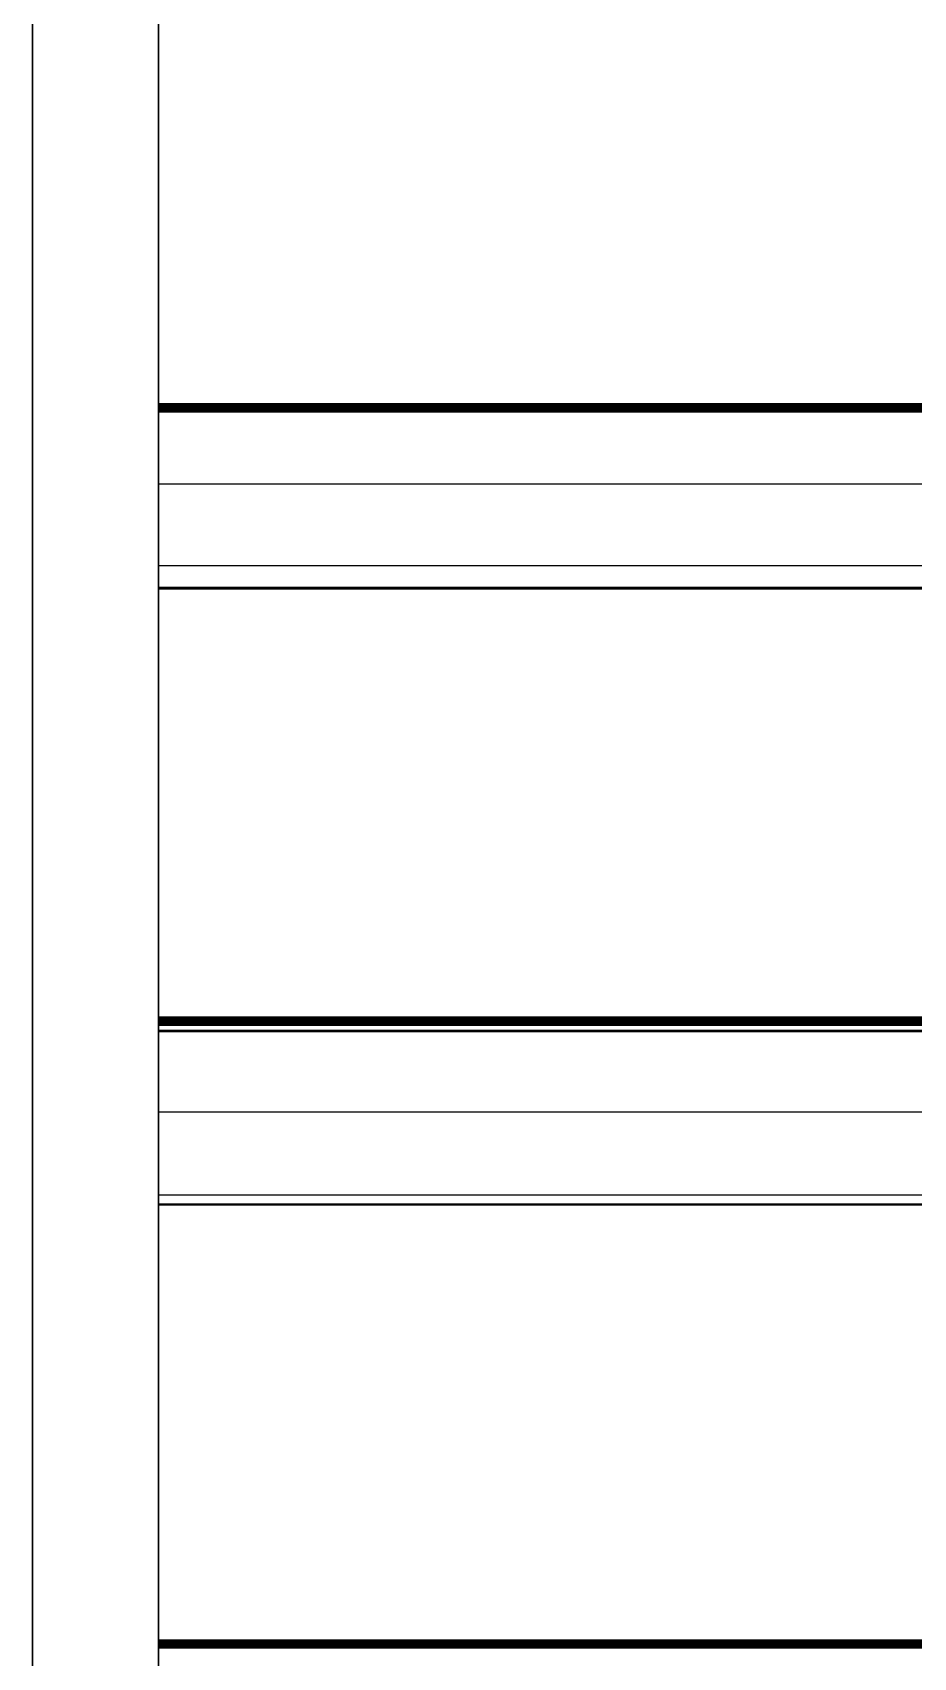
# Model space of a CAD drawing. Header units: millimetres. Extents: x -85 to 1059, y -155 to 155.
# Drawn here: x 1000 to 1003.5, y 92.33 to 98.78 of the extents above; entities that cross this region are included whole.
import ezdxf

# ---------------------------------------------------------------- set-up
doc = ezdxf.new("R2010")
doc.units = ezdxf.units.MM
doc.header["$MEASUREMENT"] = 0
doc.layers.add('Default', color=7, linetype='Continuous', true_color=0x000000)

msp = doc.modelspace()

# ---------------------------------------------------------------- linework, layer by layer
at = {"layer": 'Default'}
for points, knots in [([(1000, 0, -154), (1000, -154, -154), (1000, -154), (1000, -154, 154), (1000, 0, 154), (1000, 154, 154), (1000, 154), (1000, 154, -154), (1000, 0, -154)], [0, 0, 0, 241.902634, 241.902634, 483.805269, 483.805269, 725.707903, 725.707903, 967.610537, 967.610537, 967.610537]), ([(1000, 0, -150), (1000, -150, -150), (1000, -150), (1000, -150, 150), (1000, 0, 150), (1000, 150, 150), (1000, 150), (1000, 150, -150), (1000, 0, -150)], [0, 0, 0, 235.619449, 235.619449, 471.238898, 471.238898, 706.858347, 706.858347, 942.477796, 942.477796, 942.477796])]:
    msp.add_rational_spline(points, [1, 0.707106781187, 1, 0.707106781187, 1, 0.707106781187, 1, 0.707106781187, 1], degree=2, knots=knots, dxfattribs=at)
for points, degree, knots in [([(1000.5, 0.0018, 150.0005), (1000.5, 82.8446, 150.0005), (1000.5, 150.0018, 82.8432), (1000.5, 150.0018, 0.0004), (1000.5, 150.0018, -82.8427), (1000.5, 82.8446, -150), (1000.5, 0.0018, -150), (1000.5, -82.8411, -150), (1000.5, -149.9983, -82.8427), (1000.5, -149.9983, 0.0004), (1000.5, -149.9983, 82.8432), (1000.5, -82.8411, 150.0005), (1000.5, 0.0018, 150.0005)], 3, [-5, -5, -5, -5, -4, -4, -4, -3, -3, -3, -2, -2, -2, -1, -1, -1, -1]), ([(1000.5, 0.3488, 139.7504), (1000.5, -76.9709, 139.7504), (1000.5, -139.6511, 77.0702), (1000.5, -139.6511, -0.2498), (1000.5, -139.6511, -77.5699), (1000.5, -76.9709, -140.2497), (1000.5, 0.3488, -140.2497), (1000.5, 77.6689, -140.2497), (1000.5, 140.349, -77.5699), (1000.5, 140.349, -0.2498), (1000.5, 140.349, 77.0702), (1000.5, 77.6689, 139.7504), (1000.5, 0.3488, 139.7504)], 3, [20636, 20636, 20636, 20636, 20637, 20637, 20637, 20638, 20638, 20638, 20639, 20639, 20639, 20640, 20640, 20640, 20640]), ([(1000.5, 0.0018, 140.0004), (1000.5, -77.318, 140.0004), (1000.5, -139.9981, 77.3202), (1000.5, -139.9981, 0.0002), (1000.5, -139.9981, -77.3199), (1000.5, -77.318, -139.9997), (1000.5, 0.0018, -139.9997), (1000.5, 77.3215, -139.9997), (1000.5, 140.002, -77.3199), (1000.5, 140.002, 0.0002), (1000.5, 140.002, 77.3202), (1000.5, 77.3215, 140.0004), (1000.5, 0.0018, 140.0004)], 3, [-1, -1, -1, -1, 0, 0, 0, 1, 1, 1, 2, 2, 2, 3, 3, 3, 3]), ([(1000.5, 97.3031, 118.0742), (1000.5, 97.3398, 118.098), (1000.5, 97.3765, 118.1218), (1000.5, 97.4169, 118.1475), (1000.5, 97.4573, 118.1733), (1000.5, 97.4978, 118.1996), (1000.5, 97.5384, 118.2259), (1000.5, 97.5793, 118.252), (1000.5, 97.6202, 118.2781), (1000.5, 97.6615, 118.3043), (1000.5, 97.7028, 118.3306), (1000.5, 97.7443, 118.3567), (1000.5, 97.7857, 118.3828), (1000.5, 97.8275, 118.4091), (1000.5, 97.8693, 118.4354), (1000.5, 97.9115, 118.4619), (1000.5, 97.9536, 118.4883), (1000.5, 97.9961, 118.5148), (1000.5, 98.0386, 118.5412), (1000.5, 98.0815, 118.5679), (1000.5, 98.1244, 118.5945), (1000.5, 98.1674, 118.6211), (1000.5, 98.2104, 118.6478), (1000.5, 98.2538, 118.6744), (1000.5, 98.2972, 118.701), (1000.5, 98.341, 118.728), (1000.5, 98.3847, 118.755), (1000.5, 98.4286, 118.7818), (1000.5, 98.4726, 118.8086), (1000.5, 98.517, 118.8355), (1000.5, 98.5615, 118.8623), (1000.5, 98.6061, 118.8893), (1000.5, 98.6507, 118.9162), (1000.5, 98.6957, 118.9434), (1000.5, 98.7407, 118.9706), (1000.5, 98.786, 118.9974), (1000.5, 98.8313, 119.0242), (1000.5, 98.8768, 119.0515), (1000.5, 98.9224, 119.0789), (1000.5, 98.9682, 119.106), (1000.5, 99.0141, 119.1332), (1000.5, 99.0603, 119.1605), (1000.5, 99.1065, 119.1879), (1000.5, 99.1146, 119.1926), (1000.5, 99.1227, 119.1974)], 2, [2322, 2322, 2322, 2323.045455, 2323.045455, 2324.090909, 2324.090909, 2325.136364, 2325.136364, 2326.181818, 2326.181818, 2327.227273, 2327.227273, 2328.272727, 2328.272727, 2329.318182, 2329.318182, 2330.363636, 2330.363636, 2331.409091, 2331.409091, 2332.454545, 2332.454545, 2333.5, 2333.5, 2334.545455, 2334.545455, 2335.590909, 2335.590909, 2336.636364, 2336.636364, 2337.681818, 2337.681818, 2338.727273, 2338.727273, 2339.772727, 2339.772727, 2340.818182, 2340.818182, 2341.863636, 2341.863636, 2342.909091, 2342.909091, 2343.954545, 2343.954545, 2345, 2345, 2345]), ([(1000.5, 99.1065, -119.6878), (1000.5, 99.0603, -119.6605), (1000.5, 99.0141, -119.6331), (1000.5, 98.9682, -119.606), (1000.5, 98.9224, -119.5788), (1000.5, 98.8768, -119.5517), (1000.5, 98.8313, -119.5245), (1000.5, 98.786, -119.4972), (1000.5, 98.7407, -119.4698), (1000.5, 98.6957, -119.4428), (1000.5, 98.6507, -119.4158), (1000.5, 98.6061, -119.3889), (1000.5, 98.5615, -119.3619), (1000.5, 98.517, -119.3349), (1000.5, 98.4726, -119.3079), (1000.5, 98.4286, -119.2811), (1000.5, 98.3847, -119.2543), (1000.5, 98.341, -119.2276), (1000.5, 98.2972, -119.201), (1000.5, 98.2538, -119.1742), (1000.5, 98.2104, -119.1474), (1000.5, 98.1674, -119.1207), (1000.5, 98.1244, -119.0941), (1000.5, 98.0815, -119.0676), (1000.5, 98.0386, -119.0412), (1000.5, 97.9961, -119.0146), (1000.5, 97.9536, -118.9879), (1000.5, 97.9115, -118.9616), (1000.5, 97.8693, -118.9354), (1000.5, 97.8275, -118.9089), (1000.5, 97.7857, -118.8824), (1000.5, 97.7443, -118.8562), (1000.5, 97.7028, -118.8299), (1000.5, 97.6615, -118.8038), (1000.5, 97.6202, -118.7777), (1000.5, 97.5793, -118.7516), (1000.5, 97.5384, -118.7255), (1000.5, 97.4978, -118.6995), (1000.5, 97.4573, -118.6736), (1000.5, 97.4169, -118.6475), (1000.5, 97.3765, -118.6214), (1000.5, 97.3424, -118.5993), (1000.5, 97.3084, -118.5773)], 2, [8110, 8110, 8110, 8111, 8111, 8112, 8112, 8113, 8113, 8114, 8114, 8115, 8115, 8116, 8116, 8117, 8117, 8118, 8118, 8119, 8119, 8120, 8120, 8121, 8121, 8122, 8122, 8123, 8123, 8124, 8124, 8125, 8125, 8126, 8126, 8127, 8127, 8128, 8128, 8129, 8129, 8130, 8130, 8131, 8131, 8131]), ([(1000.5, 97.3087, 120.6741), (1000.5, 97.3057, 120.6653), (1000.5, 97.3027, 120.6565), (1000.5, 97.2855, 120.6059), (1000.5, 97.2682, 120.5552), (1000.5, 97.2509, 120.5046), (1000.5, 97.2336, 120.454), (1000.5, 97.2161, 120.4039), (1000.5, 97.1987, 120.3538), (1000.5, 97.1814, 120.3041), (1000.5, 97.1641, 120.2543), (1000.5, 97.1466, 120.2046), (1000.5, 97.1292, 120.1548), (1000.5, 97.1119, 120.1056), (1000.5, 97.0946, 120.0564), (1000.5, 97.0771, 120.0077), (1000.5, 97.0597, 119.9591), (1000.5, 97.0422, 119.9104), (1000.5, 97.0248, 119.8617), (1000.5, 97.0075, 119.8135), (1000.5, 96.9902, 119.7654), (1000.5, 96.9729, 119.7176), (1000.5, 96.9556, 119.6698), (1000.5, 96.9382, 119.6222), (1000.5, 96.9207, 119.5745), (1000.5, 96.9034, 119.5271), (1000.5, 96.8861, 119.4796), (1000.5, 96.8688, 119.4329), (1000.5, 96.8515, 119.3861), (1000.5, 96.8343, 119.3394), (1000.5, 96.817, 119.2927), (1000.5, 96.7995, 119.2463), (1000.5, 96.782, 119.1999), (1000.5, 96.7648, 119.1542), (1000.5, 96.7475, 119.1085), (1000.5, 96.7302, 119.0626), (1000.5, 96.7129, 119.0168), (1000.5, 96.6956, 118.9715), (1000.5, 96.6783, 118.9261), (1000.5, 96.661, 118.8811), (1000.5, 96.6438, 118.8362), (1000.5, 96.6265, 118.7914), (1000.5, 96.6092, 118.7466), (1000.5, 96.5935, 118.7058), (1000.5, 96.5778, 118.6651)], 2, [2280, 2280, 2280, 2281.045455, 2281.045455, 2282.090909, 2282.090909, 2283.136364, 2283.136364, 2284.181818, 2284.181818, 2285.227273, 2285.227273, 2286.272727, 2286.272727, 2287.318182, 2287.318182, 2288.363636, 2288.363636, 2289.409091, 2289.409091, 2290.454545, 2290.454545, 2291.5, 2291.5, 2292.545455, 2292.545455, 2293.590909, 2293.590909, 2294.636364, 2294.636364, 2295.681818, 2295.681818, 2296.727273, 2296.727273, 2297.772727, 2297.772727, 2298.818182, 2298.818182, 2299.863636, 2299.863636, 2300.909091, 2300.909091, 2301.954545, 2301.954545, 2303, 2303, 2303]), ([(1000.5, 96.5799, -119.1707), (1000.5, 96.5945, -119.2086), (1000.5, 96.6092, -119.2465), (1000.5, 96.6265, -119.2911), (1000.5, 96.6438, -119.3358), (1000.5, 96.661, -119.3807), (1000.5, 96.6783, -119.4257), (1000.5, 96.6956, -119.471), (1000.5, 96.7129, -119.5164), (1000.5, 96.7302, -119.5621), (1000.5, 96.7475, -119.6077), (1000.5, 96.7648, -119.6538), (1000.5, 96.782, -119.6998), (1000.5, 96.7995, -119.7462), (1000.5, 96.817, -119.7926), (1000.5, 96.8343, -119.8392), (1000.5, 96.8515, -119.8857), (1000.5, 96.8688, -119.9328), (1000.5, 96.8861, -119.9799), (1000.5, 96.9034, -120.027), (1000.5, 96.9207, -120.0741), (1000.5, 96.9382, -120.1217), (1000.5, 96.9556, -120.1694), (1000.5, 96.9729, -120.2172), (1000.5, 96.9902, -120.265), (1000.5, 97.0075, -120.3133), (1000.5, 97.0248, -120.3616), (1000.5, 97.0422, -120.4101), (1000.5, 97.0597, -120.4586), (1000.5, 97.0771, -120.5077), (1000.5, 97.0946, -120.5567), (1000.5, 97.1119, -120.6058), (1000.5, 97.1292, -120.6548), (1000.5, 97.1466, -120.7044), (1000.5, 97.1641, -120.7539), (1000.5, 97.1814, -120.8037), (1000.5, 97.1987, -120.8534), (1000.5, 97.2161, -120.9037), (1000.5, 97.2336, -120.9539), (1000.5, 97.2509, -121.0044), (1000.5, 97.2682, -121.0548), (1000.5, 97.2855, -121.1056), (1000.5, 97.3027, -121.1564), (1000.5, 97.3057, -121.1653), (1000.5, 97.3087, -121.1741)], 2, [8152, 8152, 8152, 8153, 8153, 8154, 8154, 8155, 8155, 8156, 8156, 8157, 8157, 8158, 8158, 8159, 8159, 8160, 8160, 8161, 8161, 8162, 8162, 8163, 8163, 8164, 8164, 8165, 8165, 8166, 8166, 8167, 8167, 8168, 8168, 8169, 8169, 8170, 8170, 8171, 8171, 8172, 8172, 8173, 8173, 8174, 8174, 8174]), ([(1000.5, 97.3031, -118.5741), (1000.5, 97.3006, -118.5729), (1000.5, 97.2982, -118.5716), (1000.5, 97.296, -118.5706), (1000.5, 97.2939, -118.5695)], 2, [8132, 8132, 8132, 8133, 8133, 8134, 8134, 8134]), ([(1000.5, 97.2802, 118.066), (1000.5, 97.2816, 118.0662), (1000.5, 97.283, 118.0664), (1000.5, 97.2846, 118.0666), (1000.5, 97.2862, 118.0668)], 2, [2316, 2316, 2316, 2317, 2317, 2318, 2318, 2318]), ([(1000.5, 97.283, -118.566), (1000.5, 97.2816, -118.566), (1000.5, 97.2802, -118.566), (1000.5, 97.2789, -118.566), (1000.5, 97.2777, -118.566)], 2, [8137, 8137, 8137, 8138, 8138, 8139, 8139, 8139]), ([(1000.5, 96.5764, 118.6365), (1000.5, 96.6909, 118.5437), (1000.5, 96.8053, 118.4509), (1000.5, 96.9263, 118.3525), (1000.5, 97.0473, 118.2541), (1000.5, 97.1615, 118.1608), (1000.5, 97.2756, 118.0675)], 2, [2311, 2311, 2311, 2312, 2312, 2313, 2313, 2314, 2314, 2314]), ([(1000.5, 97.2756, -118.5671), (1000.5, 97.1615, -118.6604), (1000.5, 97.0473, -118.7537), (1000.5, 96.9263, -118.8521), (1000.5, 96.8053, -118.9505), (1000.5, 96.6909, -119.0435), (1000.5, 96.5764, -119.1364)], 2, [8140, 8140, 8140, 8141, 8141, 8142, 8142, 8143, 8143, 8143]), ([(1000.5, 94.8693, 120.0275), (1000.5, 94.9056, 120.052), (1000.5, 94.942, 120.0765), (1000.5, 94.9816, 120.1032), (1000.5, 95.0213, 120.1298), (1000.5, 95.0614, 120.1568), (1000.5, 95.1014, 120.1838), (1000.5, 95.1418, 120.2108), (1000.5, 95.1822, 120.2377), (1000.5, 95.2229, 120.2646), (1000.5, 95.2637, 120.2914), (1000.5, 95.3046, 120.3187), (1000.5, 95.3455, 120.3461), (1000.5, 95.3868, 120.3732), (1000.5, 95.4281, 120.4004), (1000.5, 95.4697, 120.4275), (1000.5, 95.5113, 120.4547), (1000.5, 95.5533, 120.4819), (1000.5, 95.5953, 120.509), (1000.5, 95.6375, 120.5367), (1000.5, 95.6796, 120.5644), (1000.5, 95.7221, 120.5919), (1000.5, 95.7646, 120.6195), (1000.5, 95.8075, 120.647), (1000.5, 95.8504, 120.6745), (1000.5, 95.8934, 120.702), (1000.5, 95.9364, 120.7295), (1000.5, 95.98, 120.7576), (1000.5, 96.0236, 120.7856), (1000.5, 96.0675, 120.8133), (1000.5, 96.1114, 120.841), (1000.5, 96.1555, 120.8689), (1000.5, 96.1996, 120.8967), (1000.5, 96.2439, 120.9246), (1000.5, 96.2882, 120.9525), (1000.5, 96.3328, 120.9805), (1000.5, 96.3774, 121.0086), (1000.5, 96.4226, 121.0368), (1000.5, 96.4677, 121.065), (1000.5, 96.5131, 121.0931), (1000.5, 96.5584, 121.1211), (1000.5, 96.6041, 121.1493), (1000.5, 96.6498, 121.1775), (1000.5, 96.6577, 121.1823), (1000.5, 96.6656, 121.1871)], 2, [2255, 2255, 2255, 2256.045455, 2256.045455, 2257.090909, 2257.090909, 2258.136364, 2258.136364, 2259.181818, 2259.181818, 2260.227273, 2260.227273, 2261.272727, 2261.272727, 2262.318182, 2262.318182, 2263.363636, 2263.363636, 2264.409091, 2264.409091, 2265.454545, 2265.454545, 2266.5, 2266.5, 2267.545455, 2267.545455, 2268.590909, 2268.590909, 2269.636364, 2269.636364, 2270.681818, 2270.681818, 2271.727273, 2271.727273, 2272.772727, 2272.772727, 2273.818182, 2273.818182, 2274.863636, 2274.863636, 2275.909091, 2275.909091, 2276.954545, 2276.954545, 2278, 2278, 2278]), ([(1000.5, 96.6656, -121.6874), (1000.5, 96.6577, -121.6824), (1000.5, 96.6498, -121.6775), (1000.5, 96.6041, -121.6493), (1000.5, 96.5584, -121.6211), (1000.5, 96.5131, -121.5928), (1000.5, 96.4677, -121.5646), (1000.5, 96.4226, -121.5366), (1000.5, 96.3774, -121.5085), (1000.5, 96.3328, -121.4805), (1000.5, 96.2882, -121.4524), (1000.5, 96.2439, -121.4244), (1000.5, 96.1996, -121.3963), (1000.5, 96.1555, -121.3685), (1000.5, 96.1114, -121.3406), (1000.5, 96.0675, -121.3127), (1000.5, 96.0236, -121.2849), (1000.5, 95.98, -121.2572), (1000.5, 95.9364, -121.2295), (1000.5, 95.8934, -121.202), (1000.5, 95.8504, -121.1744), (1000.5, 95.8075, -121.1466), (1000.5, 95.7646, -121.1187), (1000.5, 95.7221, -121.0914), (1000.5, 95.6796, -121.064), (1000.5, 95.6375, -121.0367), (1000.5, 95.5953, -121.0093), (1000.5, 95.5533, -120.9818), (1000.5, 95.5113, -120.9543), (1000.5, 95.4697, -120.927), (1000.5, 95.4281, -120.8996), (1000.5, 95.3868, -120.8725), (1000.5, 95.3455, -120.8453), (1000.5, 95.3046, -120.8183), (1000.5, 95.2637, -120.7913), (1000.5, 95.2229, -120.7642), (1000.5, 95.1822, -120.737), (1000.5, 95.1418, -120.7102), (1000.5, 95.1014, -120.6834), (1000.5, 95.0614, -120.6566), (1000.5, 95.0213, -120.6297), (1000.5, 94.9816, -120.6028), (1000.5, 94.942, -120.5758), (1000.5, 94.9083, -120.553), (1000.5, 94.8746, -120.5303)], 2, [8176, 8176, 8176, 8177, 8177, 8178, 8178, 8179, 8179, 8180, 8180, 8181, 8181, 8182, 8182, 8183, 8183, 8184, 8184, 8185, 8185, 8186, 8186, 8187, 8187, 8188, 8188, 8189, 8189, 8190, 8190, 8191, 8191, 8192, 8192, 8193, 8193, 8194, 8194, 8195, 8195, 8196, 8196, 8197, 8197, 8198, 8198, 8198]), ([(1000.5, 96.576, -119.1597), (1000.5, 96.5769, -119.1622), (1000.5, 96.5778, -119.1647), (1000.5, 96.5788, -119.1677), (1000.5, 96.5799, -119.1707)], 2, [8150, 8150, 8150, 8151, 8151, 8152, 8152, 8152]), ([(1000.5, 96.5743, 118.6407), (1000.5, 96.5748, 118.6397), (1000.5, 96.5753, 118.6386), (1000.5, 96.5759, 118.6375), (1000.5, 96.5764, 118.6365)], 2, [2309, 2309, 2309, 2310, 2310, 2311, 2311, 2311]), ([(1000.5, 94.8693, -120.5274), (1000.5, 94.8668, -120.526), (1000.5, 94.8643, -120.5246), (1000.5, 94.8622, -120.5234), (1000.5, 94.8601, -120.5221)], 2, [8199, 8199, 8199, 8200, 8200, 8201, 8201, 8201]), ([(1000.5, 94.8601, -120.5221), (1000.5, 94.8582, -120.5214), (1000.5, 94.8562, -120.5207), (1000.5, 94.8543, -120.52), (1000.5, 94.8524, -120.5193)], 2, [8201, 8201, 8201, 8202, 8202, 8203, 8203, 8203]), ([(1000.5, 94.1313, 120.5747), (1000.5, 94.2477, 120.4842), (1000.5, 94.3641, 120.3937), (1000.5, 94.4871, 120.2977), (1000.5, 94.61, 120.2018), (1000.5, 94.7259, 120.1109), (1000.5, 94.8418, 120.0201)], 2, [2244, 2244, 2244, 2245, 2245, 2246, 2246, 2247, 2247, 2247]), ([(1000.5, 94.8418, -120.5197), (1000.5, 94.7259, -120.6107), (1000.5, 94.61, -120.7017), (1000.5, 94.4871, -120.7977), (1000.5, 94.3641, -120.8936), (1000.5, 94.2477, -120.9839), (1000.5, 94.1313, -121.0742)], 2, [8207, 8207, 8207, 8208, 8208, 8209, 8209, 8210, 8210, 8210]), ([(1000.5, 94.822, 122.6268), (1000.5, 94.8194, 122.6181), (1000.5, 94.8167, 122.6095), (1000.5, 94.8003, 122.5581), (1000.5, 94.7839, 122.5068), (1000.5, 94.7675, 122.456), (1000.5, 94.7511, 122.4052), (1000.5, 94.7347, 122.3546), (1000.5, 94.7183, 122.304), (1000.5, 94.7021, 122.254), (1000.5, 94.6858, 122.2041), (1000.5, 94.6694, 122.1542), (1000.5, 94.653, 122.1043), (1000.5, 94.6366, 122.0547), (1000.5, 94.6202, 122.0052), (1000.5, 94.6038, 121.9558), (1000.5, 94.5874, 121.9064), (1000.5, 94.571, 121.8577), (1000.5, 94.5546, 121.809), (1000.5, 94.5384, 121.7605), (1000.5, 94.5222, 121.712), (1000.5, 94.5058, 121.6637), (1000.5, 94.4893, 121.6153), (1000.5, 94.4729, 121.5674), (1000.5, 94.4565, 121.5194), (1000.5, 94.4401, 121.4718), (1000.5, 94.4237, 121.4241), (1000.5, 94.4073, 121.377), (1000.5, 94.3909, 121.3299), (1000.5, 94.3745, 121.2829), (1000.5, 94.3581, 121.2358), (1000.5, 94.3417, 121.189), (1000.5, 94.3253, 121.1423), (1000.5, 94.3089, 121.0961), (1000.5, 94.2925, 121.0498), (1000.5, 94.2763, 121.0038), (1000.5, 94.26, 120.9578), (1000.5, 94.2436, 120.9119), (1000.5, 94.2272, 120.866), (1000.5, 94.2108, 120.8207), (1000.5, 94.1944, 120.7754), (1000.5, 94.1782, 120.7304), (1000.5, 94.162, 120.6854), (1000.5, 94.147, 120.6443), (1000.5, 94.132, 120.6032)], 2, [2213, 2213, 2213, 2214.045455, 2214.045455, 2215.090909, 2215.090909, 2216.136364, 2216.136364, 2217.181818, 2217.181818, 2218.227273, 2218.227273, 2219.272727, 2219.272727, 2220.318182, 2220.318182, 2221.363636, 2221.363636, 2222.409091, 2222.409091, 2223.454545, 2223.454545, 2224.5, 2224.5, 2225.545455, 2225.545455, 2226.590909, 2226.590909, 2227.636364, 2227.636364, 2228.681818, 2228.681818, 2229.727273, 2229.727273, 2230.772727, 2230.772727, 2231.818182, 2231.818182, 2232.863636, 2232.863636, 2233.909091, 2233.909091, 2234.954545, 2234.954545, 2236, 2236, 2236]), ([(1000.5, 94.132, -121.1028), (1000.5, 94.147, -121.1439), (1000.5, 94.162, -121.185), (1000.5, 94.1782, -121.2302), (1000.5, 94.1944, -121.2753), (1000.5, 94.2108, -121.3207), (1000.5, 94.2272, -121.366), (1000.5, 94.2436, -121.4117), (1000.5, 94.26, -121.4574), (1000.5, 94.2763, -121.5034), (1000.5, 94.2925, -121.5494), (1000.5, 94.3089, -121.5958), (1000.5, 94.3253, -121.6422), (1000.5, 94.3417, -121.6888), (1000.5, 94.3581, -121.7354), (1000.5, 94.3745, -121.7823), (1000.5, 94.3909, -121.8292), (1000.5, 94.4073, -121.8766), (1000.5, 94.4237, -121.9241), (1000.5, 94.4401, -121.9717), (1000.5, 94.4565, -122.0193), (1000.5, 94.4729, -122.0671), (1000.5, 94.4893, -122.1149), (1000.5, 94.5058, -122.1633), (1000.5, 94.5222, -122.2116), (1000.5, 94.5384, -122.2601), (1000.5, 94.5546, -122.3086), (1000.5, 94.571, -122.3577), (1000.5, 94.5874, -122.4067), (1000.5, 94.6038, -122.4559), (1000.5, 94.6202, -122.5051), (1000.5, 94.6366, -122.5545), (1000.5, 94.653, -122.6039), (1000.5, 94.6694, -122.6536), (1000.5, 94.6858, -122.7034), (1000.5, 94.7021, -122.7538), (1000.5, 94.7183, -122.8043), (1000.5, 94.7347, -122.8547), (1000.5, 94.7511, -122.9052), (1000.5, 94.7675, -122.956), (1000.5, 94.7839, -123.0068), (1000.5, 94.8003, -123.0579), (1000.5, 94.8167, -123.1091)], 2, [8218, 8218, 8218, 8219.047619, 8219.047619, 8220.095238, 8220.095238, 8221.142857, 8221.142857, 8222.190476, 8222.190476, 8223.238095, 8223.238095, 8224.285714, 8224.285714, 8225.333333, 8225.333333, 8226.380952, 8226.380952, 8227.428571, 8227.428571, 8228.47619, 8228.47619, 8229.52381, 8229.52381, 8230.571429, 8230.571429, 8231.619048, 8231.619048, 8232.666667, 8232.666667, 8233.714286, 8233.714286, 8234.761905, 8234.761905, 8235.809524, 8235.809524, 8236.857143, 8236.857143, 8237.904762, 8237.904762, 8238.952381, 8238.952381, 8240, 8240, 8240]), ([(1000.5, 92.4013, 121.9339), (1000.5, 92.4344, 121.9574), (1000.5, 92.4676, 121.9808), (1000.5, 92.5069, 122.0085), (1000.5, 92.5462, 122.0362), (1000.5, 92.5858, 122.0637), (1000.5, 92.6253, 122.0912), (1000.5, 92.665, 122.1191), (1000.5, 92.7046, 122.147), (1000.5, 92.7449, 122.1749), (1000.5, 92.7851, 122.2027), (1000.5, 92.8255, 122.2306), (1000.5, 92.8659, 122.2585), (1000.5, 92.9066, 122.2865), (1000.5, 92.9474, 122.3146), (1000.5, 92.9883, 122.3428), (1000.5, 93.0292, 122.371), (1000.5, 93.0707, 122.399), (1000.5, 93.1121, 122.4271), (1000.5, 93.1537, 122.4555), (1000.5, 93.1954, 122.4839), (1000.5, 93.2373, 122.5121), (1000.5, 93.2793, 122.5403), (1000.5, 93.3215, 122.5689), (1000.5, 93.3636, 122.5975), (1000.5, 93.4063, 122.6259), (1000.5, 93.449, 122.6543), (1000.5, 93.4919, 122.683), (1000.5, 93.5347, 122.7118), (1000.5, 93.5779, 122.7405), (1000.5, 93.6212, 122.7693), (1000.5, 93.6647, 122.798), (1000.5, 93.7083, 122.8268), (1000.5, 93.752, 122.8555), (1000.5, 93.7958, 122.8843), (1000.5, 93.8401, 122.9132), (1000.5, 93.8843, 122.9421), (1000.5, 93.9288, 122.9712), (1000.5, 93.9732, 123.0004), (1000.5, 94.0179, 123.0295), (1000.5, 94.0625, 123.0586), (1000.5, 94.1076, 123.0877), (1000.5, 94.1528, 123.1168), (1000.5, 94.1606, 123.1217), (1000.5, 94.1683, 123.1266)], 2, [2189, 2189, 2189, 2190, 2190, 2191, 2191, 2192, 2192, 2193, 2193, 2194, 2194, 2195, 2195, 2196, 2196, 2197, 2197, 2198, 2198, 2199, 2199, 2200, 2200, 2201, 2201, 2202, 2202, 2203, 2203, 2204, 2204, 2205, 2205, 2206, 2206, 2207, 2207, 2208, 2208, 2209, 2209, 2210, 2210, 2211, 2211, 2211]), ([(1000.5, 94.1683, -123.6266), (1000.5, 94.1606, -123.6215), (1000.5, 94.1528, -123.6164), (1000.5, 94.1076, -123.5873), (1000.5, 94.0625, -123.5582), (1000.5, 94.0179, -123.5291), (1000.5, 93.9732, -123.4999), (1000.5, 93.9288, -123.471), (1000.5, 93.8843, -123.4421), (1000.5, 93.8401, -123.4132), (1000.5, 93.7958, -123.3842), (1000.5, 93.752, -123.3553), (1000.5, 93.7083, -123.3264), (1000.5, 93.6647, -123.2976), (1000.5, 93.6212, -123.2689), (1000.5, 93.5779, -123.2401), (1000.5, 93.5347, -123.2114), (1000.5, 93.4919, -123.1828), (1000.5, 93.449, -123.1542), (1000.5, 93.4063, -123.1256), (1000.5, 93.3636, -123.0971), (1000.5, 93.3215, -123.0687), (1000.5, 93.2793, -123.0403), (1000.5, 93.2373, -123.0117), (1000.5, 93.1954, -122.9831), (1000.5, 93.1537, -122.9549), (1000.5, 93.1121, -122.9267), (1000.5, 93.0707, -122.8985), (1000.5, 93.0292, -122.8702), (1000.5, 92.9883, -122.8422), (1000.5, 92.9474, -122.8141), (1000.5, 92.9066, -122.7861), (1000.5, 92.8659, -122.7581), (1000.5, 92.8255, -122.7302), (1000.5, 92.7851, -122.7023), (1000.5, 92.7449, -122.6743), (1000.5, 92.7046, -122.6462), (1000.5, 92.665, -122.6187), (1000.5, 92.6253, -122.5912), (1000.5, 92.5858, -122.5635), (1000.5, 92.5462, -122.5358), (1000.5, 92.5069, -122.5083), (1000.5, 92.4676, -122.4808), (1000.5, 92.4344, -122.4571), (1000.5, 92.4013, -122.4335)], 2, [8243, 8243, 8243, 8244, 8244, 8245, 8245, 8246, 8246, 8247, 8247, 8248, 8248, 8249, 8249, 8250, 8250, 8251, 8251, 8252, 8252, 8253, 8253, 8254, 8254, 8255, 8255, 8256, 8256, 8257, 8257, 8258, 8258, 8259, 8259, 8260, 8260, 8261, 8261, 8262, 8262, 8263, 8263, 8264, 8264, 8265, 8265, 8265]), ([(1000.5, 92.3914, 121.9279), (1000.5, 92.3937, 121.9293), (1000.5, 92.396, 121.9307), (1000.5, 92.3986, 121.9323), (1000.5, 92.4013, 121.9339)], 2, [2187, 2187, 2187, 2188, 2188, 2189, 2189, 2189]), ([(1000.5, 92.3794, 121.9223), (1000.5, 92.3811, 121.923), (1000.5, 92.3829, 121.9237), (1000.5, 92.385, 121.9246), (1000.5, 92.3871, 121.9254)], 2, [2184, 2184, 2184, 2185, 2185, 2186, 2186, 2186]), ([(1000.5, 91.647, 122.4627), (1000.5, 91.7652, 122.3745), (1000.5, 91.8834, 122.2863), (1000.5, 92.0083, 122.1928), (1000.5, 92.1331, 122.0994), (1000.5, 92.251, 122.0108), (1000.5, 92.3688, 121.9223)], 2, [2177, 2177, 2177, 2178, 2178, 2179, 2179, 2180, 2180, 2180]), ([(1000.5, 92.3688, -122.4222), (1000.5, 92.251, -122.5108), (1000.5, 92.1331, -122.5993), (1000.5, 92.0083, -122.6928), (1000.5, 91.8834, -122.7863), (1000.5, 91.7652, -122.8743), (1000.5, 91.647, -122.9623)], 2, [8274, 8274, 8274, 8275, 8275, 8276, 8276, 8277, 8277, 8277])]:
    msp.add_open_spline(points, degree=degree, knots=knots, dxfattribs=at)
for points in [[(1007, 97.3087, 120.6741), (1003.75, 97.3087, 120.6741), (1000.5, 97.3087, 120.6741)], [(1000.5, 96.9898, 120.9341), (1000.5, 97.1493, 120.8041), (1000.5, 97.3087, 120.6741)], [(1007, 97.3087, -121.1741), (1003.75, 97.3087, -121.1741), (1000.5, 97.3087, -121.1741)], [(1000.5, 97.3087, -121.1741), (1000.5, 97.1493, -121.3039), (1000.5, 96.9898, -121.4337)], [(1007, 97.3084, -118.5773), (1003.75, 97.3084, -118.5773), (1000.5, 97.3084, -118.5773)], [(1000.5, 97.3084, -118.5773), (1000.5, 97.3057, -118.5757), (1000.5, 97.3031, -118.5741)], [(1007, 97.3031, 118.0742), (1003.75, 97.3031, 118.0742), (1000.5, 97.3031, 118.0742)], [(1000.5, 97.2982, 118.0717), (1000.5, 97.3006, 118.0729), (1000.5, 97.3031, 118.0742)], [(1007, 97.3031, -118.5741), (1003.75, 97.3031, -118.5741), (1000.5, 97.3031, -118.5741)], [(1007, 97.2982, 118.0717), (1003.75, 97.2982, 118.0717), (1000.5, 97.2982, 118.0717)], [(1000.5, 97.2939, 118.0692), (1000.5, 97.296, 118.0705), (1000.5, 97.2982, 118.0717)], [(1007, 97.2939, 118.0692), (1003.75, 97.2939, 118.0692), (1000.5, 97.2939, 118.0692)], [(1000.5, 97.2897, 118.0678), (1000.5, 97.2918, 118.0685), (1000.5, 97.2939, 118.0692)], [(1007, 97.2939, -118.5695), (1003.75, 97.2939, -118.5695), (1000.5, 97.2939, -118.5695)], [(1000.5, 97.2939, -118.5695), (1000.5, 97.2918, -118.5686), (1000.5, 97.2897, -118.5678)], [(1007, 97.2897, 118.0678), (1003.75, 97.2897, 118.0678), (1000.5, 97.2897, 118.0678)], [(1000.5, 97.2862, 118.0668), (1000.5, 97.2879, 118.0673), (1000.5, 97.2897, 118.0678)], [(1007, 97.2897, -118.5678), (1003.75, 97.2897, -118.5678), (1000.5, 97.2897, -118.5678)], [(1000.5, 97.2897, -118.5678), (1000.5, 97.2879, -118.5672), (1000.5, 97.2862, -118.5667)], [(1007, 97.2862, 118.0668), (1003.75, 97.2862, 118.0668), (1000.5, 97.2862, 118.0668)], [(1007, 97.2862, -118.5667), (1003.75, 97.2862, -118.5667), (1000.5, 97.2862, -118.5667)], [(1000.5, 97.2862, -118.5667), (1000.5, 97.2846, -118.5663), (1000.5, 97.283, -118.566)], [(1007, 97.283, -118.566), (1003.75, 97.283, -118.566), (1000.5, 97.283, -118.566)], [(1007, 97.2802, 118.066), (1003.75, 97.2802, 118.066), (1000.5, 97.2802, 118.066)], [(1000.5, 97.2777, 118.0668), (1000.5, 97.2789, 118.0664), (1000.5, 97.2802, 118.066)], [(1007, 97.2777, 118.0668), (1003.75, 97.2777, 118.0668), (1000.5, 97.2777, 118.0668)], [(1000.5, 97.2756, 118.0675), (1000.5, 97.2766, 118.0671), (1000.5, 97.2777, 118.0668)], [(1007, 97.2777, -118.566), (1003.75, 97.2777, -118.566), (1000.5, 97.2777, -118.566)], [(1000.5, 97.2777, -118.566), (1000.5, 97.2766, -118.5665), (1000.5, 97.2756, -118.5671)], [(1007, 97.2756, 118.0675), (1003.75, 97.2756, 118.0675), (1000.5, 97.2756, 118.0675)], [(1007, 97.2756, -118.5671), (1003.75, 97.2756, -118.5671), (1000.5, 97.2756, -118.5671)], [(1007, 96.9898, 120.9341), (1003.75, 96.9898, 120.9341), (1000.5, 96.9898, 120.9341)], [(1000.5, 96.6656, 121.1871), (1000.5, 96.8277, 121.0606), (1000.5, 96.9898, 120.9341)], [(1007, 96.9898, -121.4337), (1003.75, 96.9898, -121.4337), (1000.5, 96.9898, -121.4337)], [(1000.5, 96.9898, -121.4337), (1000.5, 96.8277, -121.5606), (1000.5, 96.6656, -121.6874)], [(1007, 96.6656, 121.1871), (1003.75, 96.6656, 121.1871), (1000.5, 96.6656, 121.1871)], [(1007, 96.6656, -121.6874), (1003.75, 96.6656, -121.6874), (1000.5, 96.6656, -121.6874)], [(1007, 96.5799, -119.1707), (1003.75, 96.5799, -119.1707), (1000.5, 96.5799, -119.1707)], [(1007, 96.5778, 118.6651), (1003.75, 96.5778, 118.6651), (1000.5, 96.5778, 118.6651)], [(1000.5, 96.5778, 118.6651), (1000.5, 96.5769, 118.6624), (1000.5, 96.576, 118.6598)], [(1007, 96.5764, 118.6365), (1003.75, 96.5764, 118.6365), (1000.5, 96.5764, 118.6365)], [(1007, 96.5764, -119.1364), (1003.75, 96.5764, -119.1364), (1000.5, 96.5764, -119.1364)], [(1000.5, 96.5764, -119.1364), (1000.5, 96.5759, -119.1373), (1000.5, 96.5753, -119.1382)], [(1007, 96.576, 118.6598), (1003.75, 96.576, 118.6598), (1000.5, 96.576, 118.6598)], [(1000.5, 96.576, 118.6598), (1000.5, 96.5755, 118.6575), (1000.5, 96.575, 118.6552)], [(1007, 96.576, -119.1597), (1003.75, 96.576, -119.1597), (1000.5, 96.576, -119.1597)], [(1000.5, 96.575, -119.1548), (1000.5, 96.5755, -119.1573), (1000.5, 96.576, -119.1597)], [(1007, 96.5753, -119.1382), (1003.75, 96.5753, -119.1382), (1000.5, 96.5753, -119.1382)], [(1000.5, 96.5753, -119.1382), (1000.5, 96.5748, -119.1394), (1000.5, 96.5743, -119.1407)], [(1007, 96.575, 118.6552), (1003.75, 96.575, 118.6552), (1000.5, 96.575, 118.6552)], [(1000.5, 96.575, 118.6552), (1000.5, 96.5746, 118.6529), (1000.5, 96.5743, 118.6506)], [(1007, 96.575, -119.1548), (1003.75, 96.575, -119.1548), (1000.5, 96.575, -119.1548)], [(1000.5, 96.5743, -119.1502), (1000.5, 96.5746, -119.1525), (1000.5, 96.575, -119.1548)], [(1007, 96.5743, 118.6506), (1003.75, 96.5743, 118.6506), (1000.5, 96.5743, 118.6506)], [(1000.5, 96.5743, 118.6506), (1000.5, 96.5741, 118.6487), (1000.5, 96.5739, 118.6467)], [(1007, 96.5743, 118.6407), (1003.75, 96.5743, 118.6407), (1000.5, 96.5743, 118.6407)], [(1000.5, 96.5739, 118.6432), (1000.5, 96.5741, 118.642), (1000.5, 96.5743, 118.6407)], [(1007, 96.5743, -119.1407), (1003.75, 96.5743, -119.1407), (1000.5, 96.5743, -119.1407)], [(1000.5, 96.5743, -119.1407), (1000.5, 96.5741, -119.1421), (1000.5, 96.5739, -119.1435)], [(1007, 96.5743, -119.1502), (1003.75, 96.5743, -119.1502), (1000.5, 96.5743, -119.1502)], [(1000.5, 96.5739, -119.1463), (1000.5, 96.5741, -119.1483), (1000.5, 96.5743, -119.1502)], [(1007, 96.5739, 118.6467), (1003.75, 96.5739, 118.6467), (1000.5, 96.5739, 118.6467)], [(1007, 96.5739, 118.6432), (1003.75, 96.5739, 118.6432), (1000.5, 96.5739, 118.6432)], [(1000.5, 96.5739, 118.6467), (1000.5, 96.5739, 118.645), (1000.5, 96.5739, 118.6432)], [(1007, 96.5739, -119.1435), (1003.75, 96.5739, -119.1435), (1000.5, 96.5739, -119.1435)], [(1007, 96.5739, -119.1463), (1003.75, 96.5739, -119.1463), (1000.5, 96.5739, -119.1463)], [(1000.5, 96.5739, -119.1435), (1000.5, 96.5739, -119.1449), (1000.5, 96.5739, -119.1463)], [(1007, 94.8746, -120.5303), (1003.75, 94.8746, -120.5303), (1000.5, 94.8746, -120.5303)], [(1000.5, 94.8746, -120.5303), (1000.5, 94.8719, -120.5289), (1000.5, 94.8693, -120.5274)], [(1007, 94.8693, 120.0275), (1003.75, 94.8693, 120.0275), (1000.5, 94.8693, 120.0275)], [(1000.5, 94.8643, 120.0247), (1000.5, 94.8668, 120.0261), (1000.5, 94.8693, 120.0275)], [(1007, 94.8693, -120.5274), (1003.75, 94.8693, -120.5274), (1000.5, 94.8693, -120.5274)], [(1007, 94.8643, 120.0247), (1003.75, 94.8643, 120.0247), (1000.5, 94.8643, 120.0247)], [(1000.5, 94.8601, 120.0226), (1000.5, 94.8622, 120.0236), (1000.5, 94.8643, 120.0247)], [(1007, 94.8601, 120.0226), (1003.75, 94.8601, 120.0226), (1000.5, 94.8601, 120.0226)], [(1000.5, 94.8562, 120.0208), (1000.5, 94.8582, 120.0217), (1000.5, 94.8601, 120.0226)], [(1007, 94.8601, -120.5221), (1003.75, 94.8601, -120.5221), (1000.5, 94.8601, -120.5221)], [(1007, 94.8562, 120.0208), (1003.75, 94.8562, 120.0208), (1000.5, 94.8562, 120.0208)], [(1000.5, 94.8524, 120.0197), (1000.5, 94.8543, 120.0203), (1000.5, 94.8562, 120.0208)], [(1007, 94.8524, 120.0197), (1003.75, 94.8524, 120.0197), (1000.5, 94.8524, 120.0197)], [(1000.5, 94.8492, 120.019), (1000.5, 94.8508, 120.0194), (1000.5, 94.8524, 120.0197)], [(1007, 94.8524, -120.5193), (1003.75, 94.8524, -120.5193), (1000.5, 94.8524, -120.5193)], [(1000.5, 94.8524, -120.5193), (1000.5, 94.8508, -120.519), (1000.5, 94.8492, -120.5186)], [(1007, 94.8492, 120.019), (1003.75, 94.8492, 120.019), (1000.5, 94.8492, 120.019)], [(1000.5, 94.8464, 120.0187), (1000.5, 94.8478, 120.0188), (1000.5, 94.8492, 120.019)], [(1007, 94.8492, -120.5186), (1003.75, 94.8492, -120.5186), (1000.5, 94.8492, -120.5186)], [(1000.5, 94.8492, -120.5186), (1000.5, 94.8478, -120.5184), (1000.5, 94.8464, -120.5183)], [(1007, 94.8464, 120.0187), (1003.75, 94.8464, 120.0187), (1000.5, 94.8464, 120.0187)], [(1000.5, 94.8439, 120.0194), (1000.5, 94.8451, 120.019), (1000.5, 94.8464, 120.0187)], [(1007, 94.8464, -120.5183), (1003.75, 94.8464, -120.5183), (1000.5, 94.8464, -120.5183)], [(1000.5, 94.8464, -120.5183), (1000.5, 94.8451, -120.5184), (1000.5, 94.8439, -120.5186)], [(1007, 94.8439, 120.0194), (1003.75, 94.8439, 120.0194), (1000.5, 94.8439, 120.0194)], [(1000.5, 94.8418, 120.0201), (1000.5, 94.8428, 120.0197), (1000.5, 94.8439, 120.0194)], [(1007, 94.8439, -120.5186), (1003.75, 94.8439, -120.5186), (1000.5, 94.8439, -120.5186)], [(1000.5, 94.8439, -120.5186), (1000.5, 94.8428, -120.5192), (1000.5, 94.8418, -120.5197)], [(1007, 94.8418, 120.0201), (1003.75, 94.8418, 120.0201), (1000.5, 94.8418, 120.0201)], [(1007, 94.8418, -120.5197), (1003.75, 94.8418, -120.5197), (1000.5, 94.8418, -120.5197)], [(1007, 94.822, 122.6268), (1003.75, 94.822, 122.6268), (1000.5, 94.822, 122.6268)], [(1000.5, 94.4978, 122.8801), (1000.5, 94.6599, 122.7534), (1000.5, 94.822, 122.6268)], [(1007, 94.822, -123.1267), (1003.75, 94.822, -123.1267), (1000.5, 94.822, -123.1267)], [(1000.5, 94.8167, -123.1091), (1000.5, 94.8194, -123.1179), (1000.5, 94.822, -123.1267)], [(1000.5, 94.822, -123.1267), (1000.5, 94.6599, -123.2532), (1000.5, 94.4978, -123.3796)], [(1007, 94.8167, -123.1091), (1003.75, 94.8167, -123.1091), (1000.5, 94.8167, -123.1091)], [(1007, 94.4978, 122.8801), (1003.75, 94.4978, 122.8801), (1000.5, 94.4978, 122.8801)], [(1000.5, 94.1683, 123.1266), (1000.5, 94.3331, 123.0033), (1000.5, 94.4978, 122.8801)], [(1007, 94.4978, -123.3796), (1003.75, 94.4978, -123.3796), (1000.5, 94.4978, -123.3796)], [(1000.5, 94.4978, -123.3796), (1000.5, 94.3331, -123.5031), (1000.5, 94.1683, -123.6266)], [(1007, 94.1683, 123.1266), (1003.75, 94.1683, 123.1266), (1000.5, 94.1683, 123.1266)], [(1007, 94.1683, -123.6266), (1003.75, 94.1683, -123.6266), (1000.5, 94.1683, -123.6266)], [(1007, 94.132, 120.6032), (1003.75, 94.132, 120.6032), (1000.5, 94.132, 120.6032)], [(1000.5, 94.132, 120.6032), (1000.5, 94.1313, 120.6006), (1000.5, 94.1306, 120.5979)], [(1007, 94.132, -121.1028), (1003.75, 94.132, -121.1028), (1000.5, 94.132, -121.1028)], [(1000.5, 94.1306, -121.0975), (1000.5, 94.1313, -121.1002), (1000.5, 94.132, -121.1028)], [(1007, 94.1313, 120.5747), (1003.75, 94.1313, 120.5747), (1000.5, 94.1313, 120.5747)], [(1000.5, 94.1299, 120.5768), (1000.5, 94.1306, 120.5757), (1000.5, 94.1313, 120.5747)], [(1007, 94.1313, -121.0742), (1003.75, 94.1313, -121.0742), (1000.5, 94.1313, -121.0742)], [(1000.5, 94.1313, -121.0742), (1000.5, 94.1306, -121.0751), (1000.5, 94.1299, -121.076)], [(1007, 94.1306, 120.5979), (1003.75, 94.1306, 120.5979), (1000.5, 94.1306, 120.5979)], [(1000.5, 94.1306, 120.5979), (1000.5, 94.13, 120.5956), (1000.5, 94.1295, 120.5933)], [(1007, 94.1306, -121.0975), (1003.75, 94.1306, -121.0975), (1000.5, 94.1306, -121.0975)], [(1000.5, 94.1295, -121.0926), (1000.5, 94.13, -121.0951), (1000.5, 94.1306, -121.0975)], [(1007, 94.1299, 120.5768), (1003.75, 94.1299, 120.5768), (1000.5, 94.1299, 120.5768)], [(1000.5, 94.1292, 120.5789), (1000.5, 94.1295, 120.5778), (1000.5, 94.1299, 120.5768)], [(1007, 94.1299, -121.076), (1003.75, 94.1299, -121.076), (1000.5, 94.1299, -121.076)], [(1000.5, 94.1299, -121.076), (1000.5, 94.1295, -121.0772), (1000.5, 94.1292, -121.0785)], [(1007, 94.1295, 120.5933), (1003.75, 94.1295, 120.5933), (1000.5, 94.1295, 120.5933)], [(1000.5, 94.1295, 120.5933), (1000.5, 94.1292, 120.5911), (1000.5, 94.1288, 120.5888)], [(1007, 94.1295, -121.0926), (1003.75, 94.1295, -121.0926), (1000.5, 94.1295, -121.0926)], [(1000.5, 94.1288, -121.0884), (1000.5, 94.1292, -121.0905), (1000.5, 94.1295, -121.0926)], [(1007, 94.1292, 120.5789), (1003.75, 94.1292, 120.5789), (1000.5, 94.1292, 120.5789)], [(1000.5, 94.1285, 120.5814), (1000.5, 94.1288, 120.5801), (1000.5, 94.1292, 120.5789)], [(1007, 94.1292, -121.0785), (1003.75, 94.1292, -121.0785), (1000.5, 94.1292, -121.0785)], [(1000.5, 94.1292, -121.0785), (1000.5, 94.1288, -121.0799), (1000.5, 94.1285, -121.0813)], [(1007, 94.1288, 120.5888), (1003.75, 94.1288, 120.5888), (1000.5, 94.1288, 120.5888)], [(1000.5, 94.1288, 120.5888), (1000.5, 94.1286, 120.5868), (1000.5, 94.1285, 120.5849)], [(1007, 94.1288, -121.0884), (1003.75, 94.1288, -121.0884), (1000.5, 94.1288, -121.0884)], [(1000.5, 94.1285, -121.0848), (1000.5, 94.1286, -121.0866), (1000.5, 94.1288, -121.0884)], [(1007, 94.1285, 120.5849), (1003.75, 94.1285, 120.5849), (1000.5, 94.1285, 120.5849)], [(1007, 94.1285, 120.5814), (1003.75, 94.1285, 120.5814), (1000.5, 94.1285, 120.5814)], [(1000.5, 94.1285, 120.5849), (1000.5, 94.1285, 120.5831), (1000.5, 94.1285, 120.5814)], [(1007, 94.1285, -121.0813), (1003.75, 94.1285, -121.0813), (1000.5, 94.1285, -121.0813)], [(1007, 94.1285, -121.0848), (1003.75, 94.1285, -121.0848), (1000.5, 94.1285, -121.0848)], [(1000.5, 94.1285, -121.0813), (1000.5, 94.1285, -121.0831), (1000.5, 94.1285, -121.0848)], [(1007, 92.4013, 121.9339), (1003.75, 92.4013, 121.9339), (1000.5, 92.4013, 121.9339)], [(1007, 92.4013, -122.4335), (1003.75, 92.4013, -122.4335), (1000.5, 92.4013, -122.4335)], [(1000.5, 92.4013, -122.4335), (1000.5, 92.3986, -122.4319), (1000.5, 92.396, -122.4303)], [(1007, 92.396, -122.4303), (1003.75, 92.396, -122.4303), (1000.5, 92.396, -122.4303)], [(1000.5, 92.396, -122.4303), (1000.5, 92.3937, -122.4287), (1000.5, 92.3914, -122.4271)], [(1007, 92.3914, 121.9279), (1003.75, 92.3914, 121.9279), (1000.5, 92.3914, 121.9279)], [(1000.5, 92.3871, 121.9254), (1000.5, 92.3893, 121.9267), (1000.5, 92.3914, 121.9279)], [(1007, 92.3914, -122.4271), (1003.75, 92.3914, -122.4271), (1000.5, 92.3914, -122.4271)], [(1000.5, 92.3914, -122.4271), (1000.5, 92.3893, -122.4261), (1000.5, 92.3871, -122.425)], [(1007, 92.3871, 121.9254), (1003.75, 92.3871, 121.9254), (1000.5, 92.3871, 121.9254)], [(1007, 92.3871, -122.425), (1003.75, 92.3871, -122.425), (1000.5, 92.3871, -122.425)], [(1000.5, 92.3871, -122.425), (1000.5, 92.385, -122.4242), (1000.5, 92.3829, -122.4233)], [(1007, 92.3829, -122.4233), (1003.75, 92.3829, -122.4233), (1000.5, 92.3829, -122.4233)], [(1000.5, 92.3829, -122.4233), (1000.5, 92.3811, -122.4227), (1000.5, 92.3794, -122.4222)], [(1007, 92.3794, 121.9223), (1003.75, 92.3794, 121.9223), (1000.5, 92.3794, 121.9223)], [(1000.5, 92.3762, 121.9216), (1000.5, 92.3778, 121.9219), (1000.5, 92.3794, 121.9223)], [(1007, 92.3794, -122.4222), (1003.75, 92.3794, -122.4222), (1000.5, 92.3794, -122.4222)], [(1000.5, 92.3794, -122.4222), (1000.5, 92.3778, -122.4217), (1000.5, 92.3762, -122.4212)], [(1007, 92.3762, 121.9216), (1003.75, 92.3762, 121.9216), (1000.5, 92.3762, 121.9216)], [(1000.5, 92.3734, 121.9212), (1000.5, 92.3748, 121.9214), (1000.5, 92.3762, 121.9216)], [(1007, 92.3762, -122.4212), (1003.75, 92.3762, -122.4212), (1000.5, 92.3762, -122.4212)], [(1000.5, 92.3762, -122.4212), (1000.5, 92.3748, -122.4212), (1000.5, 92.3734, -122.4212)], [(1007, 92.3734, 121.9212), (1003.75, 92.3734, 121.9212), (1000.5, 92.3734, 121.9212)], [(1000.5, 92.3709, 121.9216), (1000.5, 92.3722, 121.9214), (1000.5, 92.3734, 121.9212)], [(1007, 92.3734, -122.4212), (1003.75, 92.3734, -122.4212), (1000.5, 92.3734, -122.4212)], [(1000.5, 92.3734, -122.4212), (1000.5, 92.3722, -122.4213), (1000.5, 92.3709, -122.4215)], [(1007, 92.3709, 121.9216), (1003.75, 92.3709, 121.9216), (1000.5, 92.3709, 121.9216)], [(1000.5, 92.3688, 121.9223), (1000.5, 92.3699, 121.9219), (1000.5, 92.3709, 121.9216)], [(1007, 92.3709, -122.4215), (1003.75, 92.3709, -122.4215), (1000.5, 92.3709, -122.4215)], [(1000.5, 92.3709, -122.4215), (1000.5, 92.3699, -122.4219), (1000.5, 92.3688, -122.4222)], [(1007, 92.3688, 121.9223), (1003.75, 92.3688, 121.9223), (1000.5, 92.3688, 121.9223)], [(1007, 92.3688, -122.4222), (1003.75, 92.3688, -122.4222), (1000.5, 92.3688, -122.4222)]]:
    msp.add_open_spline(points, degree=2, dxfattribs=at)

doc.saveas('drawing.dxf')
